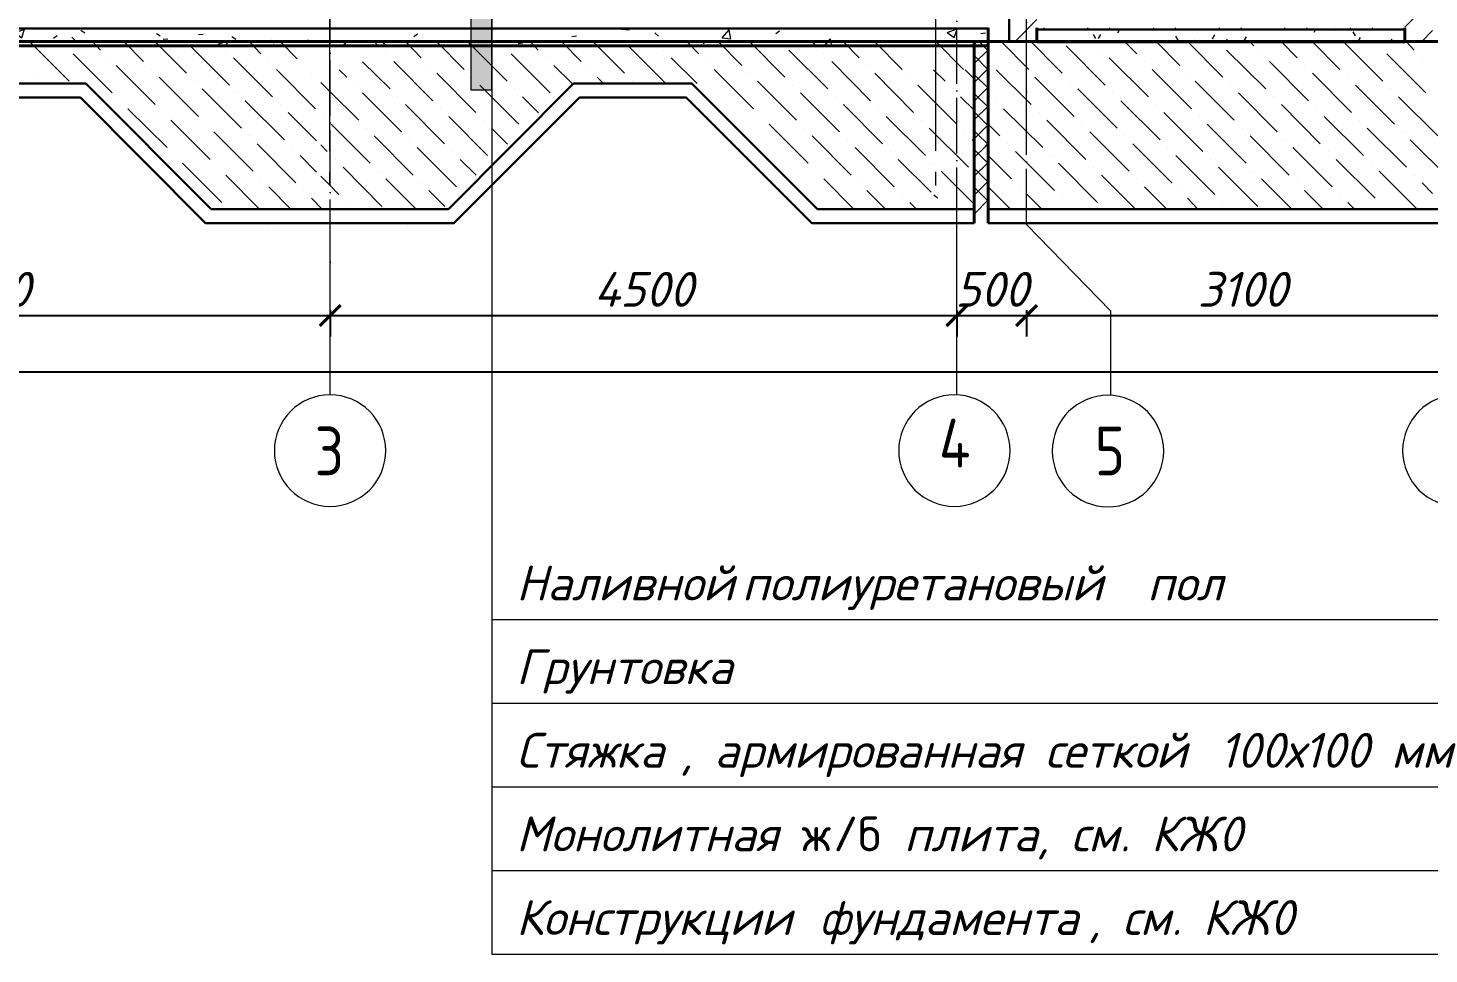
# Model space of a CAD drawing. Header units: millimetres. Extents: x -2951072 to 8268522, y -652067 to -630209.
# Drawn here: x 2643357 to 2653415, y -650766 to -644122 of the extents above; entities that cross this region are included whole.
import ezdxf

# ---------------------------------------------------------------- set-up
doc = ezdxf.new("R2010")
doc.units = ezdxf.units.MM
doc.header["$LTSCALE"] = 20
doc.linetypes.add('_ШПТ__20_т__2_5__Линия сетки', pattern=[25, 20, -2.5, 0, -2.5])
doc.linetypes.add('CENTER', pattern=[50.8, 31.75, -6.35, 6.35, -6.35])
doc.layers.get('0').update_dxf_attribs({"lineweight": 0})
doc.layers.get('Defpoints').update_dxf_attribs({"color": 4})
for name, color, linetype in [('ANNO-TEXT', 251, 'Continuous'), ('PDF _0', 7, 'Continuous'), ('PDF __PP__F_Plate', 7, 'Continuous'), ('PDF __PP_Axis', 7, 'Continuous')]:
    doc.layers.add(name, color=color, linetype=linetype)
for name, color, linetype, lineweight in [('Общие ребра', 7, 'Continuous', 18), ('ОСИ', 251, 'CENTER', 18), ('Перекрытия', 7, 'Continuous', 18), ('Стены разрез', 7, 'Continuous', 30), ('Стены штриховка', 7, 'Continuous', 30), ('Типовые аннотации', 7, 'Continuous', 18)]:
    doc.layers.add(name, color=color, linetype=linetype, lineweight=lineweight)
doc.layers.add('Фундамент несущей конструкции', color=7, linetype='Continuous', lineweight=18, true_color=0x400080)
doc.styles.add('GOST Common', font='', dxfattribs={"width": 0.9, "height": 350})
doc.styles.add('PDF ISOCPEUR Italic', font='isocpeui.ttf')
doc.styles.add('SPDS', font='isocpeui.ttf')
doc.styles.get('GOST Common').set_extended_font_data('GOST Common')
doc.dimstyles.new('м 100', dxfattribs={"dimscale": 100, "dimtxt": 2, "dimasz": 1.5, "dimexe": 1.5, "dimexo": 0.625, "dimtad": 1, "dimdec": 0, "dimrnd": 5, "dimtxsty": 'SPDS', "dimblk": 'ARCHTICK', "dimcen": 2.5, "dimdle": 1.5, "dimclrd": 256, "dimclre": 256, "dimclrt": 256, "dimadec": 0, "dimazin": 0, "dimtfac": 1, "dimtdec": 0, "dimtmove": 1, "dimatfit": 3, "dimldrblk": 'OPEN30', "dimfxl": 1, "dimarcsym": 0})
pattern_1 = [(45, (2661175.67, -643812.97), (-224.5064, 224.5064), []), (45, (2661400.18, -643812.97), (-224.5064, 224.5064), [396.875, -79.375, 3.353, -76.022])]

# ---------------------------------------------------------------- blocks, each defined once
blk = doc.blocks.new('Ось сетки - Круг_Ø8 мм-6577-_О__Р__1-1_')
at = {"layer": 'ОСИ', "linetype": 'Continuous', "lineweight": 20}
for start, end in [(360, 180), (180, 360)]:
    blk.add_arc((0, -2560), 400, start, end, dxfattribs=at)
blk = doc.blocks.new('_ARCHTICK')
at = {"color": 0, "linetype": 'ByBlock', "const_width": 0.15}
blk.add_lwpolyline([(-0.5, -0.5), (0.5, 0.5)], dxfattribs=at)
blk = doc.blocks.new('*D225')
at = {"lineweight": -2, "transparency": 16777216}
for p, q in [((2640376, -646185), (2645676, -646185)), ((2640526, -646147), (2640526, -646335)), ((2645526, -646147), (2645526, -646335))]:
    blk.add_line(p, q, dxfattribs=at)
at = {"layer": 'Defpoints', "color": 0, "transparency": 16777216}
for p in [(2640526, -646085), (2645526, -646085), (2645526, -646185)]:
    blk.add_point(p, dxfattribs=at)
at = {"lineweight": -2, "transparency": 16777216, "xscale": 150, "yscale": 150, "zscale": 150, "rotation": 180}
blk.add_blockref('_ARCHTICK', (2640526, -646185), dxfattribs=at)
at = {"lineweight": -2, "transparency": 16777216, "xscale": 150, "yscale": 150, "zscale": 150}
blk.add_blockref('_ARCHTICK', (2645526, -646185), dxfattribs=at)
at = {"transparency": 16777216, "insert": (2643026, -645997), "char_height": 250, "width": 756.84, "attachment_point": 5, "style": 'SPDS'}
blk.add_mtext('5000', dxfattribs=at)
blk = doc.blocks.new('_OPEN30')
at = {"color": 0, "linetype": 'ByBlock'}
for p, q in [((-1, 0.268), (0, 0)), ((0, 0), (-1, -0.268)), ((0, 0), (-1, 0))]:
    blk.add_line(p, q, dxfattribs=at)
blk = doc.blocks.new('*D226')
at = {"lineweight": -2, "transparency": 16777216}
for p, q in [((2645376, -646185), (2650176, -646185)), ((2645526, -646147), (2645526, -646335)), ((2650026, -646147), (2650026, -646335))]:
    blk.add_line(p, q, dxfattribs=at)
at = {"layer": 'Defpoints', "color": 0, "transparency": 16777216}
for p in [(2645526, -646085), (2650026, -646085), (2650026, -646185)]:
    blk.add_point(p, dxfattribs=at)
at = {"lineweight": -2, "transparency": 16777216, "xscale": 150, "yscale": 150, "zscale": 150, "rotation": 180}
blk.add_blockref('_ARCHTICK', (2645526, -646185), dxfattribs=at)
at = {"lineweight": -2, "transparency": 16777216, "xscale": 150, "yscale": 150, "zscale": 150}
blk.add_blockref('_ARCHTICK', (2650026, -646185), dxfattribs=at)
at = {"transparency": 16777216, "insert": (2647776, -645997), "char_height": 250, "width": 782.41, "attachment_point": 5, "style": 'SPDS'}
blk.add_mtext('4500', dxfattribs=at)
blk = doc.blocks.new('*D227')
at = {"lineweight": -2, "transparency": 16777216}
for p, q in [((2649876, -646185), (2650676, -646185)), ((2650026, -646147), (2650026, -646335)), ((2650526, -646147), (2650526, -646335))]:
    blk.add_line(p, q, dxfattribs=at)
at = {"layer": 'Defpoints', "color": 0, "transparency": 16777216}
for p in [(2650026, -646085), (2650526, -646085), (2650526, -646185)]:
    blk.add_point(p, dxfattribs=at)
at = {"lineweight": -2, "transparency": 16777216, "xscale": 150, "yscale": 150, "zscale": 150, "rotation": 180}
blk.add_blockref('_ARCHTICK', (2650026, -646185), dxfattribs=at)
at = {"lineweight": -2, "transparency": 16777216, "xscale": 150, "yscale": 150, "zscale": 150}
blk.add_blockref('_ARCHTICK', (2650526, -646185), dxfattribs=at)
at = {"transparency": 16777216, "insert": (2650276, -645997), "char_height": 250, "width": 567.63, "attachment_point": 5, "style": 'SPDS'}
blk.add_mtext('500', dxfattribs=at)
blk = doc.blocks.new('*D228')
at = {"lineweight": -2, "transparency": 16777216}
for p, q in [((2653626, -646122), (2653626, -646035)), ((2650376, -646185), (2653776, -646185)), ((2650526, -646147), (2650526, -646335))]:
    blk.add_line(p, q, dxfattribs=at)
at = {"layer": 'Defpoints', "color": 0, "transparency": 16777216}
for p in [(2650526, -646085), (2653626, -646185), (2653626, -646185)]:
    blk.add_point(p, dxfattribs=at)
at = {"lineweight": -2, "transparency": 16777216, "xscale": 150, "yscale": 150, "zscale": 150, "rotation": 180}
blk.add_blockref('_ARCHTICK', (2650526, -646185), dxfattribs=at)
at = {"lineweight": -2, "transparency": 16777216, "xscale": 150, "yscale": 150, "zscale": 150}
blk.add_blockref('_ARCHTICK', (2653626, -646185), dxfattribs=at)
at = {"transparency": 16777216, "insert": (2652076, -645997), "char_height": 250, "width": 756.84, "attachment_point": 5, "style": 'SPDS'}
blk.add_mtext('3100', dxfattribs=at)
blk = doc.blocks.new('*D233')
at = {"lineweight": -2, "transparency": 16777216}
for p, q in [((2635376, -646588), (2680676, -646588)), ((2635526, -646551), (2635526, -646738)), ((2680526, -646551), (2680526, -646738))]:
    blk.add_line(p, q, dxfattribs=at)
at = {"layer": 'Defpoints', "color": 0, "transparency": 16777216}
for p in [(2635526, -646489), (2680526, -646489), (2680526, -646588)]:
    blk.add_point(p, dxfattribs=at)
at = {"lineweight": -2, "transparency": 16777216, "xscale": 150, "yscale": 150, "zscale": 150, "rotation": 180}
blk.add_blockref('_ARCHTICK', (2635526, -646588), dxfattribs=at)
at = {"lineweight": -2, "transparency": 16777216, "xscale": 150, "yscale": 150, "zscale": 150}
blk.add_blockref('_ARCHTICK', (2680526, -646588), dxfattribs=at)
at = {"transparency": 16777216, "insert": (2658026, -646401), "char_height": 250, "width": 971.62, "attachment_point": 5, "style": 'SPDS'}
blk.add_mtext('45000', dxfattribs=at)
blk = doc.blocks.new('010_ФлажокПирогаКонструкции_ТиповАннот_ - Тип пола 18_1_1-1512776-_О__Р__1-1_')
at = {"layer": 'Типовые аннотации'}
blk.add_hatch(color=256, dxfattribs=at).paths.add_polyline_path([(11011, -650), (11011, 50), (11161, 50), (11161, -650)], flags=0)
at = {"layer": 'Типовые аннотации', "lineweight": 20}
for p, q in [((11011, 50), (11011, -650)), ((11161, 50), (11161, -4450)), ((11161, -650), (11161, 50)), ((11011, -650), (11161, -650)), ((11161, -4450), (11161, -6850)), ((11161, -4450), (22161, -4450)), ((11161, -4950), (11161, -5650)), ((11161, -5050), (22161, -5050)), ((11161, -5650), (22161, -5650)), ((11161, -6250), (22161, -6250)), ((11161, -6850), (22161, -6850))]:
    blk.add_line(p, q, dxfattribs=at)
blk = doc.blocks.new('фундам')
at = {"layer": 'PDF _0', "lineweight": 30}
blk.add_line((154214, 57350), (147087, 57350), dxfattribs=at)
for points in [[(131925, 57350), (133210, 57350), (134110, 58250), (135611, 58250), (136511, 57350), (138210, 57350), (139110, 58250), (140611, 58250), (141511, 57350), (143213, 57350), (144112, 58250), (144961, 58250), (145863, 57350), (146987, 57350)], [(131925, 57249), (133253, 57249), (134152, 58150), (135568, 58150), (136470, 57249), (138253, 57249), (139152, 58150), (140571, 58150), (141470, 57249), (143253, 57249), (144153, 58150), (144921, 58150), (145821, 57249), (146987, 57249)], [(166507, 57501), (166258, 57249), (164473, 57249), (163573, 58150), (161156, 58150), (160256, 57249), (158474, 57249), (157572, 58150), (155154, 58150), (154255, 57249), (147087, 57249)]]:
    blk.add_lwpolyline(points, dxfattribs=at)
at = {"layer": 'PDF __PP__F_Plate', "lineweight": 40}
blk.add_line((131980, 58551), (168256, 58551), dxfattribs=at)
at = {"layer": 'PDF __PP__F_Plate', "lineweight": 15}
for points in [[(140490, 58267), (140211, 58548)], [(140715, 58491), (140658, 58551)], [(141024, 58409), (140882, 58551)], [(141333, 58324), (141106, 58551)], [(141557, 58548), (141555, 58551)], [(141866, 58464), (141782, 58551)], [(142127, 58428), (142006, 58551)], [(142709, 58521), (142679, 58551)], [(143018, 58436), (142904, 58551)], [(143327, 58352), (143128, 58551)], [(143634, 58267), (143355, 58548)], [(143858, 58491), (143801, 58551)], [(144167, 58409), (144026, 58551)], [(144477, 58324), (144250, 58551)], [(144701, 58548), (144699, 58551)], [(145010, 58464), (144925, 58551)], [(145319, 58379), (145150, 58551)], [(145628, 58297), (145374, 58551)], [(145598, 58548), (145598, 58548)], [(145853, 58521), (145823, 58551)], [(146162, 58436), (146047, 58551)], [(146471, 58352), (146272, 58551)], [(146911, 58352), (146712, 58551)], [(147380, 58352), (147181, 58551)], [(147593, 58352), (147394, 58551)], [(147845, 58548), (147842, 58551)], [(148154, 58464), (148067, 58551)], [(148463, 58379), (148293, 58551)], [(148772, 58297), (148518, 58551)], [(148742, 58548), (148742, 58548)], [(148996, 58521), (148967, 58551)], [(149305, 58436), (149191, 58551)], [(149612, 58352), (149415, 58551)], [(149921, 58267), (149642, 58548)], [(150146, 58491), (150088, 58551)], [(140463, 58521), (140463, 58521)], [(140799, 58184), (140520, 58464)], [(140772, 58436), (140772, 58436)], [(141642, 58239), (141360, 58521)], [(141614, 58491), (141614, 58491)], [(141951, 58155), (141669, 58436)], [(142764, 58464), (142764, 58464)], [(143606, 58521), (143606, 58521)], [(143943, 58184), (143664, 58464)], [(143916, 58436), (143916, 58436)], [(144775, 58250), (144504, 58521)], [(144758, 58491), (144758, 58491)], [(144999, 58250), (144813, 58436)], [(145937, 58212), (145656, 58491)], [(145908, 58464), (145908, 58464)], [(147929, 58239), (147648, 58521)], [(147902, 58491), (147902, 58491)], [(148238, 58155), (147957, 58436)], [(149081, 58212), (148799, 58491)], [(149051, 58464), (149051, 58464)], [(149894, 58521), (149894, 58521)], [(150230, 58184), (149951, 58464)], [(150203, 58436), (150203, 58436)], [(141108, 58100), (140829, 58379)], [(141081, 58352), (141081, 58352)], [(141923, 58409), (141923, 58409)], [(142260, 58070), (141979, 58352)], [(142484, 58297), (142429, 58349)], [(142794, 58212), (142597, 58407)], [(143101, 58127), (142821, 58409)], [(143073, 58379), (143073, 58379)], [(144102, 58250), (143971, 58379)], [(144225, 58352), (144225, 58352)], [(145067, 58409), (145067, 58409)], [(145404, 58070), (145122, 58352)], [(146244, 58127), (145965, 58409)], [(146217, 58379), (146217, 58379)], [(146778, 58267), (146695, 58349)], [(146987, 58284), (146922, 58349)], [(147396, 58100), (147146, 58349)], [(147620, 58324), (147595, 58349)], [(148211, 58409), (148211, 58409)], [(148547, 58070), (148266, 58352)], [(149388, 58127), (149108, 58409)], [(149360, 58379), (149360, 58379)], [(140238, 58297), (140238, 58297)], [(141418, 58015), (141136, 58297)], [(141390, 58267), (141390, 58267)], [(142230, 58324), (142230, 58324)], [(142569, 57987), (142362, 58193), (142296, 58258)], [(142540, 58239), (142540, 58239)], [(143410, 58043), (143130, 58324)], [(143382, 58297), (143382, 58297)], [(143719, 57958), (143439, 58239)], [(144326, 58250), (144280, 58297)], [(144534, 58267), (144534, 58267)], [(145374, 58324), (145374, 58324)], [(145713, 57987), (145431, 58267)], [(145683, 58239), (145683, 58239)], [(146553, 58043), (146274, 58324)], [(146526, 58297), (146526, 58297)], [(146862, 57958), (146583, 58239)], [(147705, 58015), (147423, 58297)], [(147677, 58267), (147677, 58267)], [(148518, 58324), (148518, 58324)], [(148854, 57987), (148575, 58267)], [(148827, 58239), (148827, 58239)], [(149697, 58043), (149417, 58324)], [(149669, 58297), (149669, 58297)], [(150006, 57958), (149726, 58239)], [(141727, 57930), (141445, 58212)], [(141699, 58184), (141699, 58184)], [(142876, 57903), (142597, 58184)], [(142849, 58155), (142849, 58155)], [(143691, 58212), (143691, 58212)], [(143860, 58040), (143746, 58155)], [(146020, 57903), (145740, 58184)], [(145992, 58155), (145992, 58155)], [(146835, 58212), (146835, 58212)], [(146987, 58059), (146890, 58155)], [(148014, 57930), (147732, 58212)], [(147984, 58184), (147984, 58184)], [(149163, 57903), (148884, 58184)], [(149136, 58155), (149136, 58155)], [(149978, 58212), (149978, 58212)], [(150315, 57875), (150033, 58155)], [(141193, 57791), (140912, 58070)], [(142036, 57846), (141754, 58127)], [(142006, 58100), (142006, 58100)], [(142266, 57839), (142063, 58043)], [(143185, 57818), (142906, 58100)], [(143158, 58070), (143158, 58070)], [(146329, 57818), (146049, 58100)], [(146301, 58070), (146301, 58070)], [(147144, 58127), (147144, 58127)], [(147480, 57791), (147199, 58070)], [(147453, 58043), (147453, 58043)], [(148323, 57846), (148041, 58127)], [(148293, 58100), (148293, 58100)], [(148630, 57763), (148350, 58043)], [(149472, 57818), (149193, 58100)], [(149445, 58070), (149445, 58070)], [(141502, 57706), (141221, 57987)], [(142315, 58015), (142315, 58015)], [(142652, 57678), (142372, 57958)], [(143494, 57733), (143215, 58015)], [(143467, 57987), (143467, 57987)], [(145795, 57678), (145516, 57958)], [(146638, 57733), (146356, 58015)], [(146610, 57987), (146610, 57987)], [(147171, 57875), (147087, 57958)], [(147789, 57706), (147508, 57987)], [(147760, 57958), (147760, 57958)], [(148602, 58015), (148602, 58015)], [(148939, 57678), (148660, 57958)], [(149782, 57733), (149500, 58015)], [(149754, 57987), (149754, 57987)], [(141811, 57621), (141530, 57903)], [(141782, 57875), (141782, 57875)], [(142624, 57930), (142624, 57930)], [(142961, 57594), (142681, 57875)], [(142933, 57846), (142933, 57846)], [(143636, 57816), (143522, 57930)], [(145768, 57930), (145768, 57930)], [(146104, 57594), (145825, 57875)], [(146077, 57846), (146077, 57846)], [(146947, 57651), (146665, 57930)], [(146919, 57903), (146919, 57903)], [(146987, 57833), (146974, 57846)], [(148099, 57621), (147817, 57903)], [(148069, 57875), (148069, 57875)], [(148911, 57930), (148911, 57930)], [(149248, 57594), (148969, 57875)], [(149221, 57846), (149221, 57846)], [(150091, 57651), (149809, 57930)], [(150063, 57903), (150063, 57903)], [(150400, 57566), (150118, 57846)], [(142118, 57539), (141839, 57818)], [(142091, 57791), (142091, 57791)], [(142266, 57615), (142148, 57733)], [(142343, 57763), (142296, 57810)], [(143270, 57509), (142988, 57791)], [(143242, 57763), (143242, 57763)], [(143795, 57740), (143795, 57740)], [(143848, 57774), (143848, 57774)], [(146413, 57509), (146132, 57791)], [(146386, 57763), (146386, 57763)], [(147256, 57566), (147087, 57733)], [(147226, 57818), (147226, 57818)], [(147565, 57482), (147284, 57763)], [(147535, 57733), (147535, 57733)], [(148406, 57539), (148126, 57818)], [(148378, 57791), (148378, 57791)], [(148715, 57454), (148435, 57733)], [(149557, 57509), (149276, 57791)], [(149530, 57763), (149530, 57763)], [(141587, 57397), (141305, 57678)], [(142400, 57706), (142400, 57706)], [(142736, 57369), (142457, 57651)], [(143412, 57592), (143297, 57706)], [(146678, 57471), (146441, 57706)], [(146695, 57678), (146695, 57678)], [(147872, 57397), (147593, 57678)], [(147845, 57651), (147845, 57651)], [(148687, 57706), (148687, 57706)], [(149024, 57369), (148742, 57651)], [(149866, 57427), (149585, 57706)], [(149839, 57678), (149839, 57678)], [(141858, 57350), (141614, 57594)], [(141866, 57566), (141866, 57566)], [(142427, 57454), (142362, 57520), (142296, 57585)], [(142709, 57621), (142709, 57621)], [(142982, 57350), (142764, 57566)], [(143018, 57539), (143018, 57539)], [(146123, 57350), (145908, 57566)], [(146162, 57539), (146162, 57539)], [(146987, 57384), (146750, 57621)], [(148145, 57350), (147902, 57594)], [(148154, 57566), (148154, 57566)], [(148996, 57621), (148996, 57621)], [(149267, 57350), (149051, 57566)], [(149305, 57539), (149305, 57539)], [(150167, 57350), (149894, 57621)], [(150146, 57594), (150146, 57594)], [(150277, 57462), (150203, 57539)], [(142082, 57350), (141923, 57509)], [(142175, 57482), (142175, 57482)], [(143187, 57367), (143073, 57482)], [(146350, 57350), (146217, 57482)], [(146471, 57454), (146471, 57454)], [(146723, 57427), (146697, 57450)], [(147248, 57350), (147087, 57509)], [(147311, 57509), (147311, 57509)], [(147472, 57350), (147368, 57454)], [(148370, 57350), (148211, 57509)], [(148463, 57482), (148463, 57482)], [(149494, 57350), (149360, 57482)], [(149612, 57454), (149612, 57454)], [(142307, 57350), (142230, 57427)], [(142484, 57397), (142484, 57397)], [(146574, 57350), (146526, 57397)], [(147620, 57427), (147620, 57427)], [(148594, 57350), (148518, 57427)], [(148772, 57397), (148772, 57397)], [(149718, 57350), (149669, 57397)], [(141915, 57238), (141915, 57238)], [(142423, 57242), (142423, 57242)], [(142916, 57232), (142916, 57232)]]:
    blk.add_lwpolyline(points, dxfattribs=at)
at = {"layer": 'PDF __PP__F_Plate', "lineweight": 40}
for points in [[(146987, 58551), (146987, 58349), (146987, 57249)], [(147087, 58551), (147087, 58349), (147087, 57249)]]:
    blk.add_lwpolyline(points, dxfattribs=at)
at = {"layer": 'PDF __PP__F_Plate', "color": 7, "lineweight": 15, "true_color": 0xffffff}
for points in [[(146987, 58527), (147010, 58551)], [(147087, 58485), (147023, 58551)], [(146987, 58394), (147087, 58493)], [(147087, 58349), (146987, 58451)], [(146987, 58258), (147087, 58358)], [(147087, 58216), (146987, 58316)], [(146987, 58123), (147087, 58225)], [(147087, 58081), (146987, 58180)], [(146987, 57990), (147087, 58089)], [(147087, 57947), (146987, 58047)], [(146987, 57854), (147015, 57882), (147087, 57954)], [(147087, 57812), (147008, 57890), (146987, 57911)], [(146987, 57719), (147070, 57801), (147087, 57820)], [(147087, 57676), (146987, 57778)], [(146987, 57585), (147087, 57685)], [(147087, 57543), (146987, 57642)], [(146987, 57450), (147087, 57549)], [(147087, 57407), (146987, 57507)], [(146987, 57314), (147087, 57416)]]:
    blk.add_lwpolyline(points, dxfattribs=at)
at = {"layer": 'PDF __PP_Axis', "lineweight": 9}
for points in [[(142362, 57767), (142362, 59059)], [(146712, 57767), (146712, 59059)], [(147362, 57767), (147362, 59059)], [(142362, 57518), (142362, 57617)], [(146712, 57518), (146712, 57617)], [(147362, 57518), (147362, 57617)]]:
    blk.add_lwpolyline(points, dxfattribs=at)

msp = doc.modelspace()

# ---------------------------------------------------------------- hatches: boundary and pattern name
at = {"layer": 'Перекрытия', "lineweight": 9}
h = msp.add_hatch(dxfattribs=at)
h.set_pattern_fill('FP_9', color=256, style=0, pattern_type=2)
h.set_pattern_definition([(50, (2661175.7, -643812.97), (728.737, -63.756), [76.2, -838.2]), (355, (2661175.7, -643813), (-140.972, 764.228), [60.96, -670.56]), (100.451, (2661236.4, -643818.3), (587.77, 700.467), [64.76, -712.36]), (46.184, (2661175.7, -643609.8), (1084.316, -168.17), [114.3, -1257.3]), (96.636, (2661266, -643623.8), (949.61, 989.71), [97.14, -1068.54]), (351.184, (2661175.7, -643609.8), (949.62, 989.7), [91.44, -1005.84]), (21, (2661277.3, -643660.57), (606.458, -409.06), [76.2, -838.2]), (326, (2661277.3, -643660.6), (247.208, 736.753), [60.96, -670.56]), (71.451, (2661327.8, -643694.66), (853.668, 327.685), [64.76, -712.36]), (37.5, (2661175.67, -643812.97), (12.3547, 338.22), [33.528, -628.904, 33.528, -647.192, -673.1]), (37.5, (2661175.67, -643812.97), (12.3547, 338.22), [-1343.152, 33.528, -639.572]), (7.5, (2661175.67, -643812.97), (267.279, 400.722), [33.528, -354.584, 33.528, -613.664, -256.54]), (7.5, (2661175.67, -643812.97), (267.279, 400.722), [-1035.304, 33.528, -223.012]), (327.5, (2660949.1, -643812.97), (542.3633, -22.9153), [33.528, -220.472, 33.528, -758.952, -1051.56]), (327.5, (2660949.1, -643812.97), (542.3633, -22.9153), [-1046.48, 33.528, -1018.032]), (317.5, (2660847.5, -643812.97), (592.517, 101.707), [33.528, -296.672, 33.528, -492.76, -746.76]), (317.5, (2660847.5, -643812.97), (592.517, 101.707), [-856.488, 33.528, -713.232])])
h.paths.add_polyline_path([(2650116.6, -644250.2), (2650251, -644250.2), (2650251, -644130.2), (2635400.5, -644130.2), (2635400.5, -644250.2), (2648471.3, -644250.2)], flags=0)
h = msp.add_hatch(dxfattribs=at)
h.set_pattern_fill('FP_4', color=256, style=0, pattern_type=2)
h.set_pattern_definition([(45, (2661175.67, -643812.97), (-235.732, 235.732), []), (45, (2661332.83, -643812.97), (-235.732, 235.732), [])])
h.paths.add_polyline_path([(2652584.6, -644130.2), (2653240.5, -644130.2), (2653240.5, -644120.2), (2650600.5, -644120.2), (2650600.5, -644130.2), (2652173.3, -644130.2)], flags=0)
h = msp.add_hatch(dxfattribs=at)
h.set_pattern_fill('FP_7', color=256, style=0, pattern_type=2)
h.set_pattern_definition([(45, (2661175.67, -643812.97), (-106.066, 106.066), [])])
h.paths.add_polyline_path([(2652584.6, -644137.2), (2653240.5, -644137.2), (2653240.5, -644135.2), (2650600.5, -644135.2), (2650600.5, -644137.2), (2652173.3, -644137.2)], flags=0)
h = msp.add_hatch(dxfattribs=at)
h.set_pattern_fill('FP_5', color=256, style=0, pattern_type=2)
h.set_pattern_definition([(0, (2661175.67, -643812.97), (406.4, 101.6), [33.528, -271.272, 33.528, -271.272, -1625.6]), (0, (2661175.67, -643812.97), (406.4, 101.6), [-609.6, 33.528, -576.072, 33.528, -271.272, -711.2]), (0, (2661175.67, -643812.97), (406.4, 101.6), [-1524, 33.528, -169.672, 33.528, -474.472]), (120, (2661328.07, -643762.17), (-291.1882, 301.1527), [33.528, -271.272, 33.528, -271.272, -1625.6]), (120, (2661328.07, -643762.17), (-291.1882, 301.1527), [-609.6, 33.528, -576.072, 33.528, -271.272, -711.2]), (120, (2661328.07, -643762.17), (-291.1882, 301.1527), [-1524, 33.528, -169.672, 33.528, -474.472]), (240, (2661378.87, -643558.97), (-115.2118, -402.7527), [33.528, -271.272, 33.528, -271.272, -1625.6]), (240, (2661378.87, -643558.97), (-115.2118, -402.7527), [-609.6, 33.528, -576.072, 33.528, -271.272, -711.2]), (240, (2661378.87, -643558.97), (-115.2118, -402.7527), [-1524, 33.528, -169.672, 33.528, -474.472])])
h.paths.add_polyline_path([(2652584.6, -644220.2), (2653240.5, -644220.2), (2653240.5, -644137.2), (2650600.5, -644137.2), (2650600.5, -644220.2), (2652173.3, -644220.2)], flags=0)
at = {"layer": 'Стены штриховка', "lineweight": 9}
h = msp.add_hatch(dxfattribs=at)
h.set_pattern_fill('FP_1', color=256, style=0, pattern_type=2)
h.set_pattern_definition(pattern_1)
h.paths.add_polyline_path([(2650400.5, -644220.2), (2650600.5, -644220.2), (2650600.5, -635802.2), (2650400.5, -635802.2), (2650400.5, -643929.7)])
h = msp.add_hatch(dxfattribs=at)
h.set_pattern_fill('FP_1', color=256, style=0, pattern_type=2)
h.set_pattern_definition(pattern_1)
h.paths.add_polyline_path([(2653407.3, -644220.2), (2653440.5, -644220.2), (2653440.5, -635802.2), (2653240.5, -635802.2), (2653240.5, -644220.2)])

# ---------------------------------------------------------------- linework, layer by layer
for p, q in [((2645525.5, -646751.2), (2645525.5, -645522.1)), ((2650025.5, -646751.2), (2650025.5, -645522.1)), ((2650525.5, -645531.4), (2651127.9, -646150.1)), ((2651127.9, -646150.1), (2651127.9, -646754.4))]:
    msp.add_line(p, q)
at = {"layer": 'Общие ребра'}
for p, q in [((2650251, -644124.2), (2635400.5, -644124.2)), ((2650251, -644130.2), (2635400.5, -644130.2)), ((2653240.5, -644130.2), (2650600.5, -644130.2)), ((2653240.5, -644135.2), (2650600.5, -644135.2)), ((2653240.5, -644137.2), (2650600.5, -644137.2))]:
    msp.add_line(p, q, dxfattribs=at)
at = {"layer": 'ОСИ', "linetype": '_ШПТ__20_т__2_5__Линия сетки'}
for p, q in [((2650525.5, -645531.4), (2650525.5, -634693)), ((2645525.5, -646752.2), (2645525.5, -637476.3)), ((2650025.5, -645522.1), (2650025.5, -637476.3))]:
    msp.add_line(p, q, dxfattribs=at)
at = {"layer": 'Перекрытия', "lineweight": 40}
for p, q in [((2650251, -644250.2), (2650251, -644120.2)), ((2650600.5, -644120.2), (2650600.5, -644220.2)), ((2653240.5, -644220.2), (2653240.5, -644120.2)), ((2635400.5, -644250.2), (2650251, -644250.2)), ((2650600.5, -644220.2), (2653240.5, -644220.2))]:
    msp.add_line(p, q, dxfattribs=at)
at = {"layer": 'Стены разрез'}
msp.add_line((2650400.5, -644220.2), (2650400.5, -634720.2), dxfattribs=at)
at = {"layer": 'Фундамент несущей конструкции', "color": 7, "lineweight": 30}
msp.add_line((2677810.5, -644220.2), (2634945.5, -644220.2), dxfattribs=at)

# ---------------------------------------------------------------- block references
msp.add_blockref('фундам', (2503162.1, -702770.8))
at = {"layer": 'ANNO-TEXT', "color": 7, "lineweight": 0}
msp.add_blockref('010_ФлажокПирогаКонструкции_ТиповАннот_ - Тип пола 18_1_1-1512776-_О__Р__1-1_', (2635525.5, -643916.2), dxfattribs=at)
at = {"layer": 'ОСИ', "lineweight": 20}
for p in [(2645525.5, -644594.2), (2650007.5, -644594.2), (2651109.9, -644597.4), (2653625.5, -644594.2)]:
    msp.add_blockref('Ось сетки - Круг_Ø8 мм-6577-_О__Р__1-1_', p, dxfattribs=at)

# ---------------------------------------------------------------- texts
at = {"layer": 'ANNO-TEXT', "color": 7, "lineweight": 0, "char_height": 250, "attachment_point": 1, "line_spacing_factor": 1.022761, "style": 'PDF ISOCPEUR Italic'}
for s, insert, width in [('Наливной', (2646861.9, -647979.4), 1028.823), ('полиуретановый  пол', (2648482.5, -647979.4), 5350.666), ('Грунтовка', (2646861.9, -648579.4), 1028.823), ('Стяжка', (2646861.9, -649179.4), 1028.823), ('сеткой', (2650658.7, -649179.4), 1028.823), (' 100х100 мм', (2651750.1, -649179.4), 2732.135), ('армированная', (2648284, -649179.4), 1028.823), (', ', (2648045.9, -649179.4), 1028.823), ('Монолитная', (2646861.9, -649779.4), 1028.823), ('\\fISOCPEUR|b0|i0|c204|p34|;/', (2649137.3, -649779.4), 1028.823), ('\\fISOCPEUR|b0|i0|c204|p34|;б', (2649315.9, -649779.4), 1028.823), ('КЖ0', (2651419.3, -649779.4), 1028.823), ('\\fISOCPEUR|b0|i0|c204|p34|;ж', (2648912.4, -649779.4), 1028.823), ('плита', (2649646.6, -649779.4), 1028.823), ('см', (2650843.9, -649779.4), 1028.823), (', ', (2650605.7, -649779.4), 1028.823), ('. ', (2651194.4, -649779.4), 1028.823), ('Конструкции', (2646861.9, -650379.4), 1028.823), ('фундамента', (2649038.1, -650379.4), 1028.823), ('КЖ0', (2651789.8, -650379.4), 1028.823), ('см', (2651214.3, -650379.4), 1028.823), (', ', (2650976.2, -650379.4), 1028.823), ('. ', (2651564.9, -650379.4), 1028.823)]:
    msp.add_mtext(s, dxfattribs=dict(at, insert=insert, width=width))
at = {"layer": 'ОСИ', "char_height": 350, "attachment_point": 1, "style": 'GOST Common'}
for s, insert, width in [('\\fGOST Common|b0|i0|c204|p34|;\\W.9;3', (2645414.4, -646981.8), 266.962), ('\\fGOST Common|b0|i0|c204|p34|;\\W.9;4', (2649896.9, -646924.8), 310.253), ('\\fGOST Common|b0|i0|c204|p34|;\\W.9;5', (2651014.2, -646981.8), 310.253)]:
    msp.add_mtext(s, dxfattribs=dict(at, insert=insert, width=width))

# ---------------------------------------------------------------- dimensions: what is measured, and where the dimension line sits
for base, p1, p2, picture, middle in [((2645525.5, -646184.7), (2640525.5, -646084.7), (2645525.5, -646084.7), '*D225', (2643025.5, -645997.2)), ((2650025.5, -646184.7), (2645525.5, -646084.7), (2650025.5, -646084.7), '*D226', (2647775.5, -645997.2)), ((2653625.5, -646184.7), (2650525.5, -646084.7), (2653625.5, -646184.7), '*D228', (2652075.5, -645997.2)), ((2680525.5, -646588.5), (2635525.5, -646488.5), (2680525.5, -646488.5), '*D233', (2658025.5, -646401))]:
    dim = msp.add_linear_dim(base=base, p1=p1, p2=p2, dimstyle='м 100', override={"dimtxt": 2.5})
    dim.commit()
    dim.dimension.update_dxf_attribs({"geometry": picture, "text_midpoint": middle})
dim = msp.add_linear_dim(base=(2650525.5, -646184.7), p1=(2650025.5, -646084.7), p2=(2650525.5, -646084.7), dimstyle='м 100', override={"dimtxt": 2.5})
dim.commit()
dim.dimension.update_dxf_attribs({"geometry": '*D227', "text_midpoint": (2650275.5, -646184.7), "dimtype": 160})

doc.saveas('drawing.dxf')
